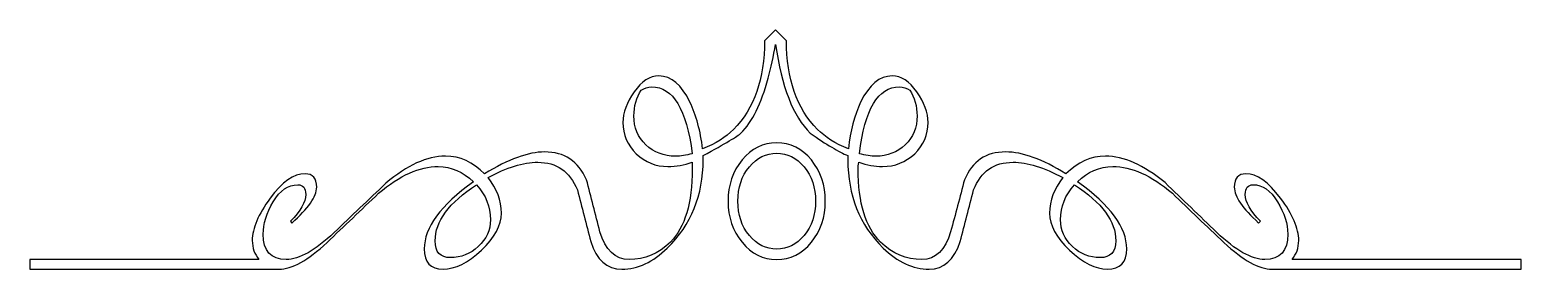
# Model space of a CAD drawing. Header units: centimetres. Extents: x -10.2 to 10.2, y -1.6 to 1.6.
import ezdxf

# ---------------------------------------------------------------- set-up
doc = ezdxf.new("R2010")
doc.units = ezdxf.units.CM
doc.header["$MEASUREMENT"] = 0
doc.layers.add('Camada 1', color=7, linetype='Continuous')

msp = doc.modelspace()

# ---------------------------------------------------------------- linework, layer by layer
at = {"layer": 'Camada 1'}
for points, knots in [([(10.15555, -1.63051), (10.15555, -1.63051), (6.76209, -1.63051), (6.76209, -1.63051), (6.76209, -1.63051), (6.58543, -1.63051), (6.36754, -1.5092), (6.10823, -1.26634), (6.10823, -1.26634), (5.87093, -1.0457), (5.63648, -0.82224), (5.4047, -0.59591), (5.4047, -0.59591), (5.11773, -0.35315), (4.84733, -0.23174), (4.59359, -0.23174), (4.59359, -0.23174), (4.4115, -0.23174), (4.25138, -0.30156), (4.11353, -0.4411), (4.11353, -0.4411), (4.56049, -0.7595), (4.78396, -1.0638), (4.78396, -1.35412), (4.78396, -1.35412), (4.78396, -1.53843), (4.69562, -1.63048), (4.51909, -1.63048), (4.51909, -1.63048), (4.35899, -1.63048), (4.18802, -1.54396), (4.00593, -1.37092), (4.00593, -1.37092), (3.82382, -1.19788), (3.7328, -1.03053), (3.7328, -0.86861), (3.7328, -0.86861), (3.7328, -0.69557), (3.79344, -0.53381), (3.91489, -0.38299), (3.91489, -0.38299), (3.65547, -0.24358), (3.42927, -0.17373), (3.23621, -0.17373), (3.23621, -0.17373), (2.97679, -0.17373), (2.79756, -0.2993), (2.69823, -0.55021), (2.69823, -0.55021), (2.63743, -0.78482), (2.57679, -1.0194), (2.51612, -1.254), (2.51612, -1.254), (2.43336, -1.50501), (2.29268, -1.63048), (2.09403, -1.63048), (2.09403, -1.63048), (1.87326, -1.63048), (1.66363, -1.53452), (1.46501, -1.34235), (1.46501, -1.34235), (1.14492, -1.02408), (0.98492, -0.62342), (0.98492, -0.1404), (0.98492, -0.1404), (0.98492, -0.12397), (0.98492, -0.10484), (0.98492, -0.08285), (0.98492, -0.08285), (0.8635, -0.03345), (0.6924, 0.06807), (0.47176, 0.22184), (0.47176, 0.22184), (0.24001, 0.45229), (0.08277, 0.85568), (-0.00002, 1.43194), (-0.00002, 1.43194), (-0.0277, 1.26718), (-0.06079, 1.11354), (-0.09934, 0.9709), (-0.09934, 0.9709), (-0.19321, 0.62509), (-0.31736, 0.37551), (-0.47177, 0.22184), (-0.47177, 0.22184), (-0.51045, 0.18329), (-0.68156, 0.0818), (-0.98496, -0.08285), (-0.98496, -0.08285), (-0.98496, -0.10484), (-0.98496, -0.12397), (-0.98496, -0.1404), (-0.98496, -0.1404), (-0.98496, -0.62342), (-1.14776, -1.02408), (-1.47327, -1.34235), (-1.47327, -1.34235), (-1.6665, -1.53452), (-1.8734, -1.63048), (-2.09404, -1.63048), (-2.09404, -1.63048), (-2.29825, -1.63048), (-2.43895, -1.50504), (-2.51616, -1.254), (-2.51616, -1.254), (-2.57693, -1.01939), (-2.63758, -0.78481), (-2.69825, -0.55021), (-2.69825, -0.55021), (-2.80313, -0.29933), (-2.98252, -0.17373), (-3.23623, -0.17373), (-3.23623, -0.17373), (-3.43488, -0.17373), (-3.6612, -0.24358), (-3.91491, -0.38299), (-3.91491, -0.38299), (-3.7936, -0.53378), (-3.73282, -0.69557), (-3.73282, -0.86861), (-3.73282, -0.86861), (-3.73282, -1.03054), (-3.82386, -1.19788), (-4.00595, -1.37092), (-4.00595, -1.37092), (-4.18804, -1.54396), (-4.36184, -1.63048), (-4.52739, -1.63048), (-4.52739, -1.63048), (-4.69847, -1.63048), (-4.78396, -1.53843), (-4.78396, -1.35412), (-4.78396, -1.35412), (-4.78396, -1.06379), (-4.56049, -0.7595), (-4.11356, -0.4411), (-4.11356, -0.4411), (-4.2571, -0.30156), (-4.41709, -0.23174), (-4.59362, -0.23174), (-4.59362, -0.23174), (-4.84749, -0.23174), (-5.11789, -0.35316), (-5.40473, -0.59591), (-5.40473, -0.59591), (-5.64203, -0.82223), (-5.87651, -1.0457), (-6.10826, -1.26634), (-6.10826, -1.26634), (-6.36768, -1.5092), (-6.58559, -1.63051), (-6.76212, -1.63051), (-6.76212, -1.63051), (-6.76212, -1.63051), (-10.15556, -1.63051), (-10.15556, -1.63051), (-10.15556, -1.63051), (-10.15556, -1.63051), (-10.15556, -1.49809), (-10.15556, -1.49809), (-10.15556, -1.49809), (-10.15556, -1.49809), (-7.03522, -1.49808), (-7.03522, -1.49808), (-7.03522, -1.49808), (-7.09599, -1.42643), (-7.12626, -1.34084), (-7.12626, -1.24151), (-7.12626, -1.24151), (-7.12626, -1.07596), (-7.04493, -0.88289), (-6.8821, -0.66213), (-6.8821, -0.66213), (-6.71941, -0.44149), (-6.56074, -0.33106), (-6.40619, -0.33106), (-6.40619, -0.33106), (-6.30144, -0.33106), (-6.24895, -0.39183), (-6.24895, -0.51315), (-6.24895, -0.51315), (-6.24895, -0.64015), (-6.36211, -0.80284), (-6.5883, -1.00149), (-6.5883, -1.00149), (-6.5883, -1.00149), (-6.60484, -0.97667), (-6.60484, -0.97667), (-6.60484, -0.97667), (-6.46699, -0.83882), (-6.39791, -0.71738), (-6.39791, -0.6125), (-6.39791, -0.6125), (-6.39791, -0.52431), (-6.43387, -0.48008), (-6.50552, -0.48008), (-6.50552, -0.48008), (-6.63794, -0.48008), (-6.74968, -0.55729), (-6.84072, -0.71146), (-6.84072, -0.71146), (-6.93176, -0.86574), (-6.97727, -1.01303), (-6.97727, -1.15323), (-6.97727, -1.15323), (-6.97727, -1.38315), (-6.87252, -1.49814), (-6.66276, -1.49814), (-6.66276, -1.49814), (-6.48623, -1.49814), (-6.26832, -1.37527), (-6.0089, -1.12955), (-6.0089, -1.12955), (-5.77715, -0.90632), (-5.54268, -0.68301), (-5.30537, -0.45965), (-5.30537, -0.45965), (-5.01854, -0.21393), (-4.7481, -0.09109), (-4.49426, -0.09109), (-4.49426, -0.09109), (-4.29561, -0.09109), (-4.11908, -0.17113), (-3.96454, -0.33112), (-3.96454, -0.33112), (-3.63902, -0.13247), (-3.36589, -0.03315), (-3.14515, -0.03315), (-3.14515, -0.03315), (-2.87485, -0.03315), (-2.68448, -0.15938), (-2.57405, -0.41169), (-2.57405, -0.41169), (-2.51341, -0.6477), (-2.45274, -0.88373), (-2.39196, -1.11961), (-2.39196, -1.11961), (-2.31475, -1.37208), (-2.18233, -1.49815), (-1.99466, -1.49815), (-1.99466, -1.49815), (-1.77945, -1.49815), (-1.59194, -1.41965), (-1.43186, -1.26254), (-1.43186, -1.26254), (-1.23321, -1.0622), (-1.13389, -0.72906), (-1.13389, -0.26324), (-1.13389, -0.26324), (-1.13389, -0.23623), (-1.13389, -0.20646), (-1.13389, -0.17389), (-1.13389, -0.17389), (-1.24433, -0.21255), (-1.35466, -0.23183), (-1.46496, -0.23183), (-1.46496, -0.23183), (-1.63051, -0.23183), (-1.77405, -0.17349), (-1.89536, -0.05686), (-1.89536, -0.05686), (-2.0168, 0.05979), (-2.07745, 0.2014), (-2.07745, 0.36811), (-2.07745, 0.36811), (-2.07745, 0.50146), (-2.02649, 0.64034), (-1.92431, 0.7848), (-1.92431, 0.7848), (-1.82229, 0.92913), (-1.71055, 1.00141), (-1.58911, 1.00141), (-1.58911, 1.00141), (-1.41814, 1.00141), (-1.27746, 0.88269), (-1.16699, 0.64552), (-1.16699, 0.64552), (-1.0788, 0.46343), (-1.02086, 0.25095), (-0.99319, 0.00822), (-0.99319, 0.00822), (-0.81666, 0.07987), (-0.67598, 0.16819), (-0.57107, 0.27307), (-0.57107, 0.27307), (-0.28966, 0.5599), (-0.14898, 0.96276), (-0.14898, 1.48148), (-0.14898, 1.48148), (-0.14898, 1.48148), (0, 1.63051), (0, 1.63051), (0, 1.63051), (0, 1.63051), (0.14899, 1.48155), (0.14899, 1.48155), (0.14899, 1.48155), (0.14899, 0.96283), (0.2897, 0.55998), (0.57111, 0.27315), (0.57111, 0.27315), (0.67586, 0.16827), (0.81656, 0.07995), (0.99323, 0.0083), (0.99323, 0.0083), (1.02077, 0.25106), (1.07599, 0.46354), (1.15875, 0.6456), (1.15875, 0.6456), (1.27464, 0.88277), (1.41807, 1.00149), (1.58917, 1.00149), (1.58917, 1.00149), (1.71046, 1.00149), (1.82222, 0.92921), (1.92437, 0.78488), (1.92437, 0.78488), (2.02639, 0.64044), (2.07748, 0.50154), (2.07748, 0.36819), (2.07748, 0.36819), (2.07748, 0.2015), (2.01671, 0.05987), (1.89539, -0.05678), (1.89539, -0.05678), (1.77395, -0.17343), (1.62768, -0.23175), (1.45671, -0.23175), (1.45671, -0.23175), (1.35183, -0.23175), (1.24425, -0.21246), (1.13392, -0.17381), (1.13392, -0.17381), (1.12836, -0.20641), (1.12564, -0.23615), (1.12564, -0.26316), (1.12564, -0.26316), (1.12564, -0.72899), (1.22766, -1.06212), (1.43187, -1.26246), (1.43187, -1.26246), (1.59186, -1.41957), (1.77951, -1.49807), (1.99469, -1.49807), (1.99469, -1.49807), (2.1822, -1.49807), (2.3119, -1.37197), (2.38368, -1.11953), (2.38368, -1.11953), (2.44991, -0.88365), (2.51325, -0.64765), (2.57405, -0.41161), (2.57405, -0.41161), (2.6788, -0.1593), (2.86644, -0.03307), (3.13685, -0.03307), (3.13685, -0.03307), (3.36304, -0.03307), (3.63617, -0.13239), (3.95626, -0.33104), (3.95626, -0.33104), (4.11623, -0.17107), (4.29559, -0.09101), (4.49424, -0.09101), (4.49424, -0.09101), (4.74255, -0.09101), (5.01285, -0.21116), (5.30535, -0.45116), (5.30535, -0.45116), (5.54255, -0.68005), (5.77713, -0.90624), (6.00888, -1.12947), (6.00888, -1.12947), (6.2682, -1.37519), (6.48608, -1.49806), (6.66274, -1.49806), (6.66274, -1.49806), (6.8724, -1.49806), (6.97728, -1.38307), (6.97728, -1.15315), (6.97728, -1.15315), (6.97728, -1.01297), (6.93034, -0.86565), (6.83657, -0.71138), (6.83657, -0.71138), (6.7427, -0.55723), (6.63236, -0.48), (6.5055, -0.48), (6.5055, -0.48), (6.43372, -0.48), (6.39792, -0.52424), (6.39792, -0.61242), (6.39792, -0.61242), (6.39792, -0.7173), (6.46684, -0.83874), (6.60482, -0.97659), (6.60482, -0.97659), (6.60482, -0.97659), (6.58, -1.00141), (6.58, -1.00141), (6.58, -1.00141), (6.35923, -0.80276), (6.24893, -0.64007), (6.24893, -0.51307), (6.24893, -0.51307), (6.24893, -0.39176), (6.30129, -0.33098), (6.40617, -0.33098), (6.40617, -0.33098), (6.55516, -0.33098), (6.7124, -0.44142), (6.87795, -0.66205), (6.87795, -0.66205), (7.0435, -0.88282), (7.12626, -1.07588), (7.12626, -1.24143), (7.12626, -1.24143), (7.12626, -1.34075), (7.09589, -1.42635), (7.03522, -1.498), (7.03522, -1.498), (7.03522, -1.498), (10.15555, -1.49803), (10.15555, -1.49803), (10.15555, -1.49803), (10.15555, -1.49803), (10.15555, -1.63051), (10.15555, -1.63051)], [0, 0, 0, 0, 0.00925926, 0.00925926, 0.00925926, 0.00925926, 0.01851852, 0.01851852, 0.01851852, 0.01851852, 0.02777778, 0.02777778, 0.02777778, 0.02777778, 0.03703704, 0.03703704, 0.03703704, 0.03703704, 0.0462963, 0.0462963, 0.0462963, 0.0462963, 0.05555556, 0.05555556, 0.05555556, 0.05555556, 0.06481481, 0.06481481, 0.06481481, 0.06481481, 0.07407407, 0.07407407, 0.07407407, 0.07407407, 0.08333333, 0.08333333, 0.08333333, 0.08333333, 0.09259259, 0.09259259, 0.09259259, 0.09259259, 0.10185185, 0.10185185, 0.10185185, 0.10185185, 0.11111111, 0.11111111, 0.11111111, 0.11111111, 0.12037037, 0.12037037, 0.12037037, 0.12037037, 0.12962963, 0.12962963, 0.12962963, 0.12962963, 0.13888889, 0.13888889, 0.13888889, 0.13888889, 0.14814815, 0.14814815, 0.14814815, 0.14814815, 0.15740741, 0.15740741, 0.15740741, 0.15740741, 0.16666667, 0.16666667, 0.16666667, 0.16666667, 0.17592593, 0.17592593, 0.17592593, 0.17592593, 0.18518519, 0.18518519, 0.18518519, 0.18518519, 0.19444444, 0.19444444, 0.19444444, 0.19444444, 0.2037037, 0.2037037, 0.2037037, 0.2037037, 0.21296296, 0.21296296, 0.21296296, 0.21296296, 0.22222222, 0.22222222, 0.22222222, 0.22222222, 0.23148148, 0.23148148, 0.23148148, 0.23148148, 0.24074074, 0.24074074, 0.24074074, 0.24074074, 0.25, 0.25, 0.25, 0.25, 0.25925926, 0.25925926, 0.25925926, 0.25925926, 0.26851852, 0.26851852, 0.26851852, 0.26851852, 0.27777778, 0.27777778, 0.27777778, 0.27777778, 0.28703704, 0.28703704, 0.28703704, 0.28703704, 0.2962963, 0.2962963, 0.2962963, 0.2962963, 0.30555556, 0.30555556, 0.30555556, 0.30555556, 0.31481481, 0.31481481, 0.31481481, 0.31481481, 0.32407407, 0.32407407, 0.32407407, 0.32407407, 0.33333333, 0.33333333, 0.33333333, 0.33333333, 0.34259259, 0.34259259, 0.34259259, 0.34259259, 0.35185185, 0.35185185, 0.35185185, 0.35185185, 0.36111111, 0.36111111, 0.36111111, 0.36111111, 0.37037037, 0.37037037, 0.37037037, 0.37037037, 0.37962963, 0.37962963, 0.37962963, 0.37962963, 0.38888889, 0.38888889, 0.38888889, 0.38888889, 0.39814815, 0.39814815, 0.39814815, 0.39814815, 0.40740741, 0.40740741, 0.40740741, 0.40740741, 0.41666667, 0.41666667, 0.41666667, 0.41666667, 0.42592593, 0.42592593, 0.42592593, 0.42592593, 0.43518519, 0.43518519, 0.43518519, 0.43518519, 0.44444444, 0.44444444, 0.44444444, 0.44444444, 0.4537037, 0.4537037, 0.4537037, 0.4537037, 0.46296296, 0.46296296, 0.46296296, 0.46296296, 0.47222222, 0.47222222, 0.47222222, 0.47222222, 0.48148148, 0.48148148, 0.48148148, 0.48148148, 0.49074074, 0.49074074, 0.49074074, 0.49074074, 0.5, 0.5, 0.5, 0.5, 0.50925926, 0.50925926, 0.50925926, 0.50925926, 0.51851852, 0.51851852, 0.51851852, 0.51851852, 0.52777778, 0.52777778, 0.52777778, 0.52777778, 0.53703704, 0.53703704, 0.53703704, 0.53703704, 0.5462963, 0.5462963, 0.5462963, 0.5462963, 0.55555556, 0.55555556, 0.55555556, 0.55555556, 0.56481481, 0.56481481, 0.56481481, 0.56481481, 0.57407407, 0.57407407, 0.57407407, 0.57407407, 0.58333333, 0.58333333, 0.58333333, 0.58333333, 0.59259259, 0.59259259, 0.59259259, 0.59259259, 0.60185185, 0.60185185, 0.60185185, 0.60185185, 0.61111111, 0.61111111, 0.61111111, 0.61111111, 0.62037037, 0.62037037, 0.62037037, 0.62037037, 0.62962963, 0.62962963, 0.62962963, 0.62962963, 0.63888889, 0.63888889, 0.63888889, 0.63888889, 0.64814815, 0.64814815, 0.64814815, 0.64814815, 0.65740741, 0.65740741, 0.65740741, 0.65740741, 0.66666667, 0.66666667, 0.66666667, 0.66666667, 0.67592593, 0.67592593, 0.67592593, 0.67592593, 0.68518519, 0.68518519, 0.68518519, 0.68518519, 0.69444444, 0.69444444, 0.69444444, 0.69444444, 0.7037037, 0.7037037, 0.7037037, 0.7037037, 0.71296296, 0.71296296, 0.71296296, 0.71296296, 0.72222222, 0.72222222, 0.72222222, 0.72222222, 0.73148148, 0.73148148, 0.73148148, 0.73148148, 0.74074074, 0.74074074, 0.74074074, 0.74074074, 0.75, 0.75, 0.75, 0.75, 0.75925926, 0.75925926, 0.75925926, 0.75925926, 0.76851852, 0.76851852, 0.76851852, 0.76851852, 0.77777778, 0.77777778, 0.77777778, 0.77777778, 0.78703704, 0.78703704, 0.78703704, 0.78703704, 0.7962963, 0.7962963, 0.7962963, 0.7962963, 0.80555556, 0.80555556, 0.80555556, 0.80555556, 0.81481481, 0.81481481, 0.81481481, 0.81481481, 0.82407407, 0.82407407, 0.82407407, 0.82407407, 0.83333333, 0.83333333, 0.83333333, 0.83333333, 0.84259259, 0.84259259, 0.84259259, 0.84259259, 0.85185185, 0.85185185, 0.85185185, 0.85185185, 0.86111111, 0.86111111, 0.86111111, 0.86111111, 0.87037037, 0.87037037, 0.87037037, 0.87037037, 0.87962963, 0.87962963, 0.87962963, 0.87962963, 0.88888889, 0.88888889, 0.88888889, 0.88888889, 0.89814815, 0.89814815, 0.89814815, 0.89814815, 0.90740741, 0.90740741, 0.90740741, 0.90740741, 0.91666667, 0.91666667, 0.91666667, 0.91666667, 0.92592593, 0.92592593, 0.92592593, 0.92592593, 0.93518519, 0.93518519, 0.93518519, 0.93518519, 0.94444444, 0.94444444, 0.94444444, 0.94444444, 0.9537037, 0.9537037, 0.9537037, 0.9537037, 0.96296296, 0.96296296, 0.96296296, 0.96296296, 0.97222222, 0.97222222, 0.97222222, 0.97222222, 0.98148148, 0.98148148, 0.98148148, 0.98148148, 1, 1, 1, 1]), ([(-1.13392, -0.0573), (-1.21203, 0.54923), (-1.39591, 0.8525), (-1.68587, 0.8525), (-1.68587, 0.8525), (-1.73617, 0.8525), (-1.78363, 0.8384), (-1.82811, 0.81033), (-1.82811, 0.81033), (-1.8951, 0.70921), (-1.92847, 0.59125), (-1.92847, 0.4565), (-1.92847, 0.4565), (-1.92847, 0.29926), (-1.87415, 0.16863), (-1.76538, 0.06478), (-1.76538, 0.06478), (-1.65677, -0.0392), (-1.52146, -0.09106), (-1.35969, -0.09106), (-1.35969, -0.09106), (-1.29286, -0.09106), (-1.21759, -0.07981), (-1.13392, -0.0573)], [0, 0, 0, 0, 0.14285714, 0.14285714, 0.14285714, 0.14285714, 0.28571429, 0.28571429, 0.28571429, 0.28571429, 0.42857143, 0.42857143, 0.42857143, 0.42857143, 0.57142857, 0.57142857, 0.57142857, 0.57142857, 0.71428571, 0.71428571, 0.71428571, 0.71428571, 1, 1, 1, 1]), ([(1.92847, 0.4565), (1.92847, 0.59125), (1.89537, 0.7092), (1.82915, 0.81033), (1.82915, 0.81033), (1.78491, 0.8384), (1.73811, 0.8525), (1.68844, 0.8525), (1.68844, 0.8525), (1.39592, 0.8525), (1.21383, 0.54923), (1.14218, -0.0573), (1.14218, -0.0573), (1.22494, -0.07982), (1.29942, -0.09106), (1.36565, -0.09106), (1.36565, -0.09106), (1.52562, -0.09106), (1.65944, -0.0392), (1.76708, 0.06478), (1.76708, 0.06478), (1.87468, 0.16863), (1.92847, 0.29926), (1.92847, 0.4565)], [0, 0, 0, 0, 0.14285714, 0.14285714, 0.14285714, 0.14285714, 0.28571429, 0.28571429, 0.28571429, 0.28571429, 0.42857143, 0.42857143, 0.42857143, 0.42857143, 0.57142857, 0.57142857, 0.57142857, 0.57142857, 0.71428571, 0.71428571, 0.71428571, 0.71428571, 1, 1, 1, 1]), ([(0.01656, 0.09103), (0.20407, 0.09103), (0.36134, 0.01319), (0.48834, -0.14241), (0.48834, -0.14241), (0.61521, -0.29812), (0.67868, -0.48512), (0.67868, -0.70354), (0.67868, -0.70354), (0.67868, -0.92211), (0.61521, -1.10912), (0.48834, -1.26469), (0.48834, -1.26469), (0.36134, -1.4204), (0.20407, -1.49811), (0.01656, -1.49811), (0.01656, -1.49811), (-0.17108, -1.49811), (-0.32835, -1.42038), (-0.45522, -1.26469), (-0.45522, -1.26469), (-0.58222, -1.10911), (-0.64556, -0.92211), (-0.64556, -0.70354), (-0.64556, -0.70354), (-0.64556, -0.48513), (-0.58219, -0.29812), (-0.45522, -0.14241), (-0.45522, -0.14241), (-0.32837, 0.01319), (-0.17108, 0.09103), (0.01656, 0.09103)], [0, 0, 0, 0, 0.11111111, 0.11111111, 0.11111111, 0.11111111, 0.22222222, 0.22222222, 0.22222222, 0.22222222, 0.33333333, 0.33333333, 0.33333333, 0.33333333, 0.44444444, 0.44444444, 0.44444444, 0.44444444, 0.55555556, 0.55555556, 0.55555556, 0.55555556, 0.66666667, 0.66666667, 0.66666667, 0.66666667, 0.77777778, 0.77777778, 0.77777778, 0.77777778, 1, 1, 1, 1]), ([(0.01656, -0.04965), (-0.127, -0.04965), (-0.25115, -0.11238), (-0.35589, -0.23769), (-0.35589, -0.23769), (-0.46077, -0.363), (-0.51313, -0.51833), (-0.51313, -0.70352), (-0.51313, -0.70352), (-0.51313, -0.88883), (-0.46077, -1.04417), (-0.35589, -1.16948), (-0.35589, -1.16948), (-0.25114, -1.29479), (-0.127, -1.35739), (0.01656, -1.35739), (0.01656, -1.35739), (0.15999, -1.35739), (0.28413, -1.29482), (0.38901, -1.16948), (0.38901, -1.16948), (0.49376, -1.04415), (0.54625, -0.88884), (0.54625, -0.70352), (0.54625, -0.70352), (0.54625, -0.51834), (0.49376, -0.363), (0.38901, -0.23769), (0.38901, -0.23769), (0.28414, -0.11238), (0.15997, -0.04965), (0.01656, -0.04965)], [0, 0, 0, 0, 0.11111111, 0.11111111, 0.11111111, 0.11111111, 0.22222222, 0.22222222, 0.22222222, 0.22222222, 0.33333333, 0.33333333, 0.33333333, 0.33333333, 0.44444444, 0.44444444, 0.44444444, 0.44444444, 0.55555556, 0.55555556, 0.55555556, 0.55555556, 0.66666667, 0.66666667, 0.66666667, 0.66666667, 0.77777778, 0.77777778, 0.77777778, 0.77777778, 1, 1, 1, 1]), ([(-3.88178, -0.95609), (-3.88178, -0.78099), (-3.94528, -0.62232), (-4.07215, -0.48005), (-4.07215, -0.48005), (-4.44746, -0.7263), (-4.63497, -0.9808), (-4.63497, -1.24348), (-4.63497, -1.24348), (-4.63497, -1.39673), (-4.56605, -1.4733), (-4.42807, -1.4733), (-4.42807, -1.4733), (-4.28464, -1.4733), (-4.15777, -1.42274), (-4.04733, -1.32148), (-4.04733, -1.32148), (-3.93703, -1.22032), (-3.88178, -1.09848), (-3.88178, -0.95609)], [0, 0, 0, 0, 0.16666667, 0.16666667, 0.16666667, 0.16666667, 0.33333333, 0.33333333, 0.33333333, 0.33333333, 0.5, 0.5, 0.5, 0.5, 0.66666667, 0.66666667, 0.66666667, 0.66666667, 1, 1, 1, 1]), ([(4.63497, -1.24348), (4.63497, -0.9808), (4.4473, -0.7263), (4.07215, -0.48005), (4.07215, -0.48005), (3.94515, -0.62232), (3.88181, -0.78099), (3.88181, -0.95609), (3.88181, -0.95609), (3.88181, -1.09849), (3.9356, -1.2203), (4.04321, -1.32145), (4.04321, -1.32145), (4.15079, -1.42271), (4.27626, -1.47327), (4.41979, -1.47327), (4.41979, -1.47327), (4.56319, -1.47327), (4.63497, -1.39672), (4.63497, -1.24348)], [0, 0, 0, 0, 0.16666667, 0.16666667, 0.16666667, 0.16666667, 0.33333333, 0.33333333, 0.33333333, 0.33333333, 0.5, 0.5, 0.5, 0.5, 0.66666667, 0.66666667, 0.66666667, 0.66666667, 1, 1, 1, 1])]:
    msp.add_open_spline(points, degree=3, knots=knots, dxfattribs=at)

doc.saveas('drawing.dxf')
